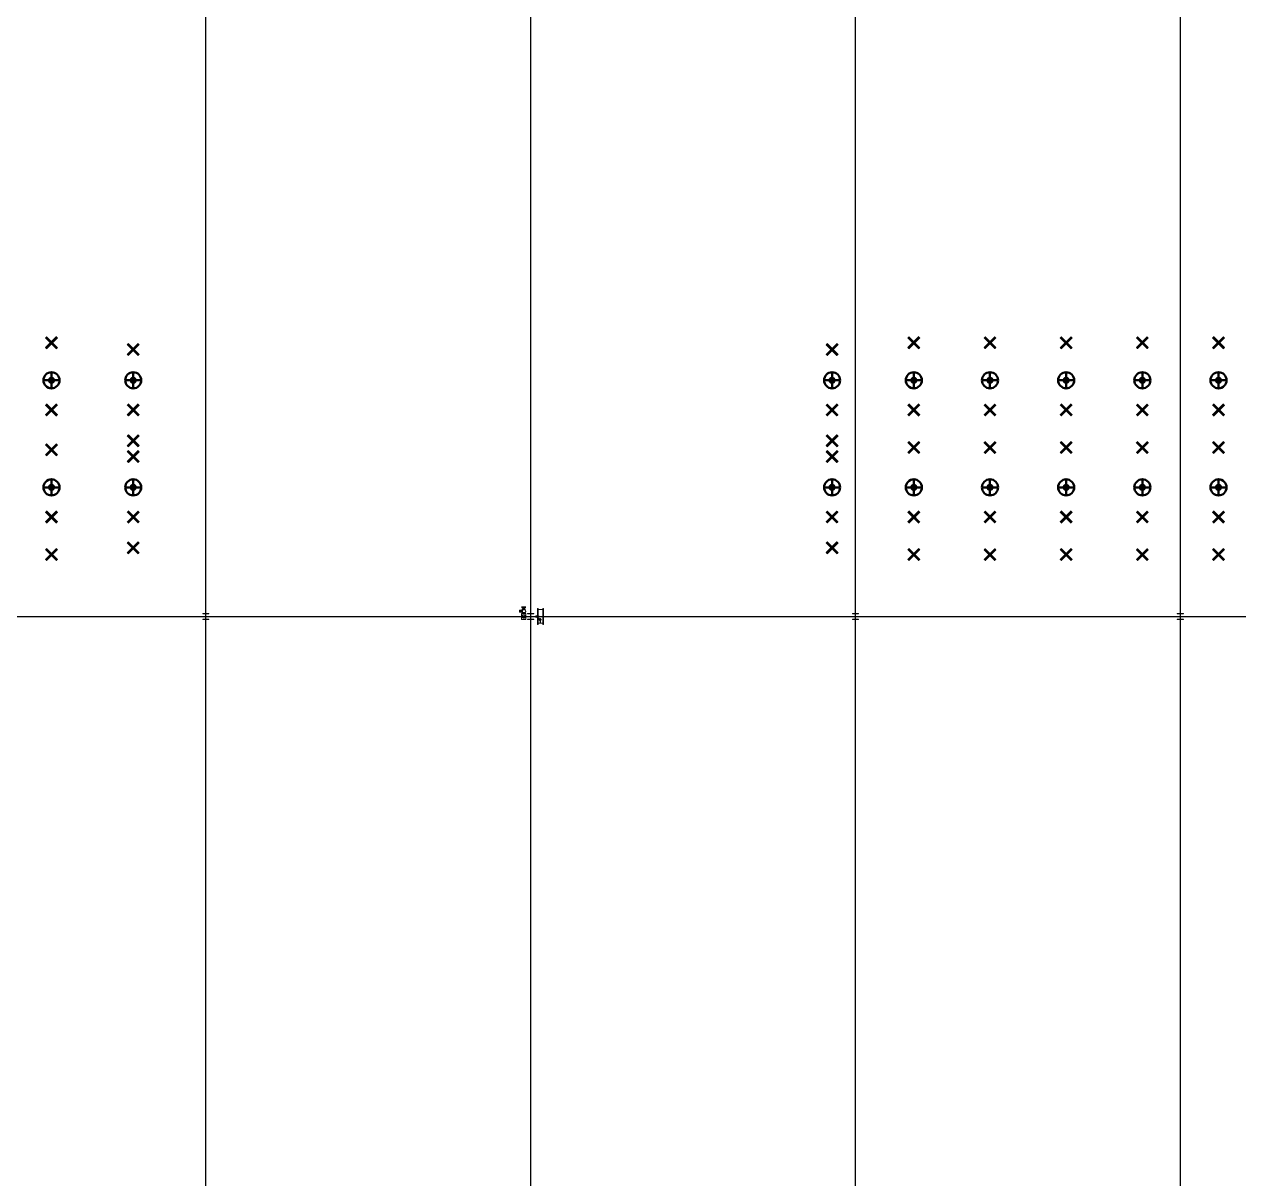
# Model space of a CAD drawing. Header units: millimetres. Extents: x -637480 to 299894, y -125373 to 39000.
# Drawn here: x 158883 to 200332, y -43187 to -3792 of the extents above; entities that cross this region are included whole.
import ezdxf

# ---------------------------------------------------------------- set-up
doc = ezdxf.new("R2010")
doc.units = ezdxf.units.MM
doc.linetypes.add('CENTER', pattern=[7, 4, -1, 1, -1])
doc.linetypes.add('Xref building Toll$0$Grid Line', pattern=[22.225, 12.7, -3.175, 3.175, -3.175])
for name, color, linetype, lineweight in [('AM_BOR', 4, 'Continuous', 25), ('Dims', 7, 'Continuous', 50), ('X-AXIS-CENT', 5, 'CENTER', 50), ('Xref building Toll$0$A-GENM', 13, 'Continuous', 9), ('Xref building Toll$0$P-SANR-FIXT', 6, 'Continuous', 9), ('Xref building Toll$0$S-COLS', 52, 'Continuous', 9)]:
    doc.layers.add(name, color=color, linetype=linetype, lineweight=lineweight)
doc.layers.add('FloorLevel', color=30, linetype='Continuous')
doc.layers.add('Xref building Toll$0$S-GRID', color=8, linetype='Continuous')

# ---------------------------------------------------------------- blocks, each defined once
blk = doc.blocks.new('Xref building Toll$0$Toll Grids')
at = {"layer": 'Xref building Toll$0$S-GRID', "linetype": 'Xref building Toll$0$Grid Line'}
for p, q in [((165079, -125373.3), (165079, 36031.5)), ((176166, -125373.3), (176166, 36031.5)), ((187253, -125373.3), (187253, 36031.5)), ((198340, -125373.3), (198340, 36031.5)), ((-9195.8, -24000), (280997.7, -24000))]:
    blk.add_line(p, q, dxfattribs=at)
blk = doc.blocks.new('Xref building Toll$0$UC-Universal Column-Column - C2_5-200UC60-1338436-MASTER GROUND FLOOR')
at = {"layer": 'Xref building Toll$0$S-COLS', "lineweight": 18}
for p, q in [((105, 102.5), (-105, 102.5)), ((-105, 102.5), (-105, 88.3)), ((-105, 88.3), (-16.05, 88.3)), ((-4.65, 76.9), (-4.65, -76.9)), ((4.65, -76.9), (4.65, 76.9)), ((16.05, 88.3), (105, 88.3)), ((105, 88.3), (105, 102.5)), ((-16.05, -88.3), (-105, -88.3)), ((-105, -88.3), (-105, -102.5)), ((-105, -102.5), (105, -102.5)), ((105, -88.3), (16.05, -88.3)), ((105, -102.5), (105, -88.3))]:
    blk.add_line(p, q, dxfattribs=at)
at = {"layer": 'Xref building Toll$0$S-COLS'}
for p, q in [((-105, 102.5), (-105, 102.5)), ((-105, 88.3), (-105, 88.3)), ((105, 102.5), (105, 102.5)), ((105, 88.3), (105, 88.3)), ((-105, -88.3), (-105, -88.3)), ((-105, -102.5), (-105, -102.5)), ((105, -88.3), (105, -88.3)), ((105, -102.5), (105, -102.5))]:
    blk.add_line(p, q, dxfattribs=at)
at = {"layer": 'Xref building Toll$0$S-COLS', "lineweight": 18}
for centre, start, end in [((-16.05, 76.9), 0, 90), ((16.05, 76.9), 90, 180), ((-16.05, -76.9), 270, 0), ((16.05, -76.9), 180, 270)]:
    blk.add_arc(centre, 11.4, start, end, dxfattribs=at)
blk = doc.blocks.new('Xref building Toll$0$HYD-SINGLE HEAD - Standard-1800782-MASTER GROUND FLOOR')
at = {"layer": 'Xref building Toll$0$A-GENM'}
for p, q in [((186, 12), (-14, 12)), ((-14, 12), (-14, -128)), ((-14, -128), (-14, 12)), ((186, 12), (186, -128)), ((186, -128), (186, 12)), ((231, 71), (231, 54)), ((236, 54), (236, -4)), ((296, -4), (296, 54)), ((301, 54), (301, 71)), ((390, 12), (390, -128)), ((400, 12), (400, 12)), ((400, 12), (400, 12)), ((410, -128), (410, 12)), ((-14, -128), (186, -128)), ((217, -8), (186, -8)), ((186, -108), (186, -8)), ((186, -8), (186, -108)), ((186, -108), (217, -108)), ((217, -8), (217, -58)), ((217, -58), (217, -8)), ((217, -58), (217, -108)), ((217, -108), (217, -58)), ((347, -8), (315, -8)), ((315, -58), (315, -8)), ((315, -8), (315, -58)), ((315, -108), (315, -58)), ((315, -58), (315, -108)), ((315, -108), (347, -108)), ((347, -108), (347, -8)), ((347, -8), (347, -108)), ((367, -28), (347, -28)), ((347, -88), (347, -28)), ((347, -28), (347, -88)), ((347, -88), (367, -88)), ((367, -88), (367, -28)), ((367, -28), (367, -88)), ((400, -48), (367, -48)), ((367, -68), (367, -48)), ((367, -48), (367, -68)), ((367, -68), (400, -68)), ((400, -48), (400, -68)), ((400, -68), (400, -48)), ((400, -128), (400, -128)), ((400, -128), (400, -128))]:
    blk.add_line(p, q, dxfattribs=at)
at = {"layer": 'Xref building Toll$0$A-GENM', "flags": 128}
for points in [[(217, -8), (282, 10), (315, -8)], [(390, -128), (390, -96), (390, -29), (390, 11), (390, 12)], [(390, 12), (390, -21), (390, -88), (390, -128), (390, -128)], [(410, 12), (410, -21), (410, -88), (410, -128), (410, -128)], [(410, -128), (410, -96), (410, -29), (410, 11), (410, 12)], [(315, -108), (251, -127), (217, -108)]]:
    blk.add_lwpolyline(points, dxfattribs=at)
at = {"layer": 'Xref building Toll$0$A-GENM'}
for centre, radius, start, end in [((86, -58), 60, 90, 270), ((86, -58), 60, 270, 90), ((86, -58), 50, 90, 270), ((86, -58), 50, 90, 270), ((86, -58), 50, 270, 90), ((86, -58), 50, 270, 90), ((400, -58), 10, 90, 270), ((400, -58), 10, 90, 270), ((400, -58), 10, 270, 90), ((400, -58), 10, 270, 90)]:
    blk.add_arc(centre, radius, start, end, dxfattribs=at)
for centre, major_axis, start_param, end_param in [((266, 71), (35, 0), 0, 3.141593), ((266, 54), (35, 0), 0, 3.141593), ((266, 71), (35, 0), 3.141593, 6.283185), ((266, 54), (35, 0), 3.141593, 6.283185), ((266, 54), (30, 0), 0, 3.141593), ((266, 54), (30, 0), 3.141593, 6.283185), ((266, -4), (30, 0), 0, 3.141593), ((266, -4), (30, 0), 3.141593, 6.283185)]:
    blk.add_ellipse(centre, major_axis=major_axis, ratio=0.5, start_param=start_param, end_param=end_param, dxfattribs=at)
for points in [[(86, 2), (83, 1), (79, 1), (74, 0), (71, -1), (69, -1), (67, -2), (64, -3), (61, -4), (58, -6), (56, -7), (53, -8), (51, -10), (46, -14), (42, -18), (37, -25), (33, -31), (31, -36), (29, -40), (28, -45), (27, -49), (27, -54), (26, -58), (27, -63), (27, -69), (29, -75), (31, -81), (32, -85), (34, -88), (37, -93), (42, -99), (46, -103), (50, -106), (52, -108), (54, -109), (56, -110), (58, -111), (61, -113), (64, -114), (67, -115), (69, -116), (71, -116), (74, -117), (79, -118), (83, -118), (86, -118)], [(86, -118), (90, -118), (94, -118), (99, -117), (102, -116), (104, -116), (106, -115), (109, -114), (112, -113), (115, -111), (117, -110), (119, -109), (122, -107), (126, -103), (131, -99), (136, -92), (140, -86), (142, -81), (144, -76), (145, -72), (146, -68), (146, -63), (146, -58), (146, -54), (146, -48), (144, -42), (142, -36), (141, -32), (139, -29), (136, -24), (131, -18), (126, -14), (123, -11), (121, -9), (119, -8), (117, -7), (115, -6), (112, -4), (109, -3), (106, -2), (104, -1), (102, -1), (99, 0), (94, 1), (90, 1), (86, 2)]]:
    blk.add_open_spline(points, degree=3, knots=[0, 0, 0, 0, 0.045455, 0.068182, 0.079545, 0.090909, 0.102273, 0.113636, 0.136364, 0.159091, 0.170455, 0.181818, 0.204545, 0.227273, 0.272727, 0.318182, 0.363636, 0.386364, 0.409091, 0.431818, 0.454545, 0.477273, 0.5, 0.522727, 0.545455, 0.590909, 0.613636, 0.636364, 0.659091, 0.681818, 0.727273, 0.772727, 0.795455, 0.806818, 0.818182, 0.829545, 0.840909, 0.863636, 0.886364, 0.897727, 0.909091, 0.920455, 0.931818, 0.954545, 1, 1, 1, 1], dxfattribs=at)
blk = doc.blocks.new('Xref building Toll$0$Fire_Hose_Reel_-_Non_Hosted_9381 - Fire_Hose_Reel_-_Non_Hosted_9381-1827019-MASTER GROUND FLOOR')
at = {"layer": 'Xref building Toll$0$P-SANR-FIXT'}
for p, q in [((269, 249), (-272, 249)), ((-272, 249), (-272, 224)), ((-272, 224), (-238, 224)), ((-238, 69), (-272, 69)), ((-272, 69), (-272, 44)), ((-272, 44), (269, 44)), ((-238, 224), (-238, 69)), ((-238, 224), (233, 224)), ((-238, 69), (233, 69)), ((-188, 69), (-188, 59)), ((-61, 69), (-188, 69)), ((-188, 69), (-61, 69)), ((-188, 59), (-188, 69)), ((-188, 69), (-188, 69)), ((-188, 59), (-61, 59)), ((-61, 59), (-188, 59)), ((-188, 59), (-188, 59)), ((-23, 67), (-186, 67)), ((-186, 67), (-186, 61)), ((-186, 61), (-186, 67)), ((-186, 67), (-23, 67)), ((-186, 67), (-186, 67)), ((-186, 61), (-26, 61)), ((-26, 61), (-186, 61)), ((-186, 61), (-186, 61)), ((-90, 250), (-90, 240)), ((-61, 59), (-61, 69)), ((-61, 69), (-61, 59)), ((-61, 69), (-61, 69)), ((-61, 59), (-61, 59)), ((-26, 61), (-10, 42)), ((-10, 42), (-26, 61)), ((-26, 61), (-26, 61)), ((-5, 46), (-23, 67)), ((-23, 67), (-5, 46)), ((-23, 67), (-23, 67)), ((0, 23), (-20, 12)), ((-20, 12), (0, 23)), ((-20, 12), (-20, -12)), ((-20, -12), (-20, 12)), ((-20, 12), (-20, 12)), ((-16, 40), (-16, 30)), ((0, 18), (-16, 9)), ((-16, 9), (0, 18)), ((0, 18), (-16, 9)), ((-16, 9), (0, 18)), ((-16, 9), (-16, -9)), ((-16, -9), (-16, 9)), ((-16, 9), (-16, 9)), ((-16, 9), (-16, -9)), ((-16, -9), (-16, 9)), ((-16, 9), (-16, 9)), ((128, 112), (-13, 20)), ((-12, 100), (-12, 27)), ((-11, 16), (131, 109)), ((30, 48), (-10, 48)), ((-10, 48), (-10, 48)), ((-10, 48), (40, 48)), ((-10, 42), (-10, 48)), ((-10, 42), (-10, 48)), ((-10, 42), (-5, 46)), ((-5, 46), (-10, 42)), ((-10, 42), (-10, 42)), ((40, 42), (-10, 42)), ((-10, 42), (-10, 42)), ((-10, 42), (30, 42)), ((-10, 40), (-10, 0)), ((-5, 46), (-5, 46)), ((0, 250), (0, 250)), ((0, 250), (0, 250)), ((0, 240), (0, 240)), ((0, 240), (0, 240)), ((0, 100), (0, 100)), ((0, 100), (0, 100)), ((0, 40), (0, 40)), ((0, 40), (0, 40)), ((0, 40), (0, 40)), ((0, 40), (0, 40)), ((0, 27), (0, 27)), ((0, 27), (0, 27)), ((20, 12), (0, 23)), ((0, 23), (20, 12)), ((0, 23), (0, 23)), ((16, 9), (0, 18)), ((0, 18), (16, 9)), ((0, 18), (0, 18)), ((16, 9), (0, 18)), ((0, 18), (16, 9)), ((0, 18), (0, 18)), ((0, 0), (0, 0)), ((0, 0), (0, 0)), ((10, 0), (10, 40)), ((13, 27), (13, 100)), ((16, 30), (16, 40)), ((16, -9), (16, 9)), ((16, 9), (16, -9)), ((16, 9), (16, 9)), ((16, -9), (16, 9)), ((16, 9), (16, -9)), ((16, 9), (16, 9)), ((33, 29), (18, -7)), ((20, -12), (20, 12)), ((20, 12), (20, -12)), ((20, 12), (20, 12)), ((22, -9), (36, 28)), ((40, 48), (30, 48)), ((30, 42), (30, 48)), ((30, 42), (40, 42)), ((33, 29), (36, 28)), ((36, 28), (33, 29)), ((79, 155), (38, 54)), ((38, 54), (42, 53)), ((42, 53), (38, 54)), ((40, 48), (40, 42)), ((42, 53), (82, 153)), ((42, 42), (42, 48)), ((114, 149), (79, 149)), ((79, 129), (114, 129)), ((127, 159), (85, 159)), ((85, 155), (127, 155)), ((122, 165), (87, 165)), ((87, 157), (87, 157)), ((87, 157), (87, 157)), ((87, 150), (122, 150)), ((90, 240), (90, 250)), ((185, 149), (114, 149)), ((114, 129), (185, 129)), ((122, 157), (122, 157)), ((122, 157), (122, 157)), ((124, 152), (124, 116)), ((130, 152), (130, 115)), ((132, 152), (132, 152)), ((132, 152), (132, 152)), ((132, 116), (132, 116)), ((132, 116), (132, 116)), ((134, 115), (134, 152)), ((139, 116), (139, 152)), ((233, 69), (233, 224)), ((233, 224), (269, 224)), ((269, 69), (233, 69)), ((269, 224), (269, 249)), ((269, 44), (269, 69)), ((-20, -12), (0, -23)), ((0, -23), (-20, -12)), ((-20, -12), (-20, -12)), ((-16, -9), (0, -18)), ((0, -18), (-16, -9)), ((-16, -9), (-16, -9)), ((-16, -9), (0, -18)), ((0, -18), (-16, -9)), ((-16, -9), (-16, -9)), ((0, -18), (16, -9)), ((16, -9), (0, -18)), ((0, -18), (16, -9)), ((16, -9), (0, -18)), ((0, -23), (20, -12)), ((20, -12), (0, -23)), ((0, -18), (0, -18)), ((0, -18), (0, -18)), ((0, -23), (0, -23)), ((16, -9), (16, -9)), ((16, -9), (16, -9)), ((20, -12), (20, -12))]:
    blk.add_line(p, q, dxfattribs=at)
at = {"layer": 'Xref building Toll$0$P-SANR-FIXT', "flags": 128}
for points in [[(-13, 20), (-23, 0), (-13, -20), (10, -21), (22, -9)], [(18, -7), (4, -19), (-14, -13), (-19, 5), (-11, 16)], [(-16, 30), (-16, 5), (-16, 0)], [(16, 0), (16, 14), (16, 30)], [(185, 149), (224, 149), (224, 149)], [(224, 129), (186, 129), (185, 129)]]:
    blk.add_lwpolyline(points, dxfattribs=at)
at = {"layer": 'Xref building Toll$0$P-SANR-FIXT'}
for centre, radius, start, end in [((0, 0), 20, 360, 180), ((0, 0), 20, 0, 180), ((0, 0), 20, 180, 360), ((0, 0), 16, 90, 270), ((0, 0), 12.5, 360, 180), ((0, 0), 12.5, 0, 180), ((0, 0), 12.5, 360, 180), ((0, 0), 12.5, 0, 180), ((0, 0), 12.5, 180, 360), ((0, 0), 12.5, 180, 360), ((0, 0), 12.5, 180, 360), ((0, 0), 12.5, 180, 360), ((0, 0), 16, 270, 90), ((224, 139), 10, 0, 180), ((224, 139), 10, 180, 360), ((0, 0), 20, 180, 360)]:
    blk.add_arc(centre, radius, start, end, dxfattribs=at)
for centre, start_param, end_param in [((79, 139), 4.712389, 7.853982), ((79, 139), 1.570796, 4.712389), ((114, 139), 4.712389, 7.853982), ((114, 139), 4.712389, 7.853982), ((114, 139), 1.570796, 4.712389), ((114, 139), 1.570796, 4.712389)]:
    blk.add_ellipse(centre, major_axis=(0, 10), ratio=0.935789, start_param=start_param, end_param=end_param, dxfattribs=at)
blk = doc.blocks.new('Xref building Toll')
blk.add_blockref('Xref building Toll$0$Toll Grids', (0, 0))
at = {"layer": 'Xref building Toll$0$A-GENM', "rotation": 89.99999999999962}
blk.add_blockref('Xref building Toll$0$HYD-SINGLE HEAD - Standard-1800782-MASTER GROUND FLOOR', (175870, -24086.5), dxfattribs=at)
at = {"layer": 'Xref building Toll$0$P-SANR-FIXT', "rotation": 269.9999999999999}
blk.add_blockref('Xref building Toll$0$Fire_Hose_Reel_-_Non_Hosted_9381 - Fire_Hose_Reel_-_Non_Hosted_9381-1827019-MASTER GROUND FLOOR', (176356, -24000), dxfattribs=at)
at = {"layer": 'Xref building Toll$0$S-COLS', "rotation": 180}
for p in [(165079, -24000), (176166, -24000), (187253, -24000), (198340, -24000)]:
    blk.add_blockref('Xref building Toll$0$UC-Universal Column-Column - C2_5-200UC60-1338436-MASTER GROUND FLOOR', p, dxfattribs=at)
blk = doc.blocks.new('TARGET')
at = {"layer": 'Dims', "lineweight": 50}
for p, q in [((-4.55, 0), (4.55, 0)), ((0, 4.55), (0, -4.55))]:
    blk.add_line(p, q, dxfattribs=at)
blk.add_circle((0, 0), 4.55, dxfattribs=at)
at = {"layer": 'X-AXIS-CENT', "const_width": 1.27}
blk.add_lwpolyline([(-1.4, 0, 1), (1.4, 0, 1)], format="xyb", close=True, dxfattribs=at)
blk = doc.blocks.new('floorlevel')
at = {"layer": 'AM_BOR', "color": 30}
for p, q in [((-160, 160), (160, -160)), ((160, 160), (-160, -160))]:
    blk.add_line(p, q, dxfattribs=at)
at = {"layer": 'FloorLevel', "const_width": 75}
for points in [[(-160, 160), (160, -160)], [(160, 160), (-160, -160)]]:
    blk.add_lwpolyline(points, dxfattribs=at)

msp = doc.modelspace()

# ---------------------------------------------------------------- block references
at = {"layer": 'AM_BOR'}
msp.add_blockref('Xref building Toll', (0, 0), dxfattribs=at)
at = {"layer": 'Dims', "lineweight": 50, "xscale": -60.21809171405865, "yscale": 60.21809171405865, "zscale": 60.21809171405865, "rotation": 180}
for p in [(159811, -15941), (162601, -15941), (186453, -15941), (189243, -15941), (191843, -15941), (194443, -15941), (197043, -15941), (199643, -15941), (159811, -19594), (162601, -19594), (186453, -19594), (189243, -19594), (191843, -19594), (194443, -19594), (197043, -19594), (199643, -19594)]:
    msp.add_blockref('TARGET', p, dxfattribs=at)
at = {"layer": 'FloorLevel', "xscale": -1.2, "yscale": 1.2, "zscale": 1.2, "rotation": 180}
for p in [(159811, -14658), (189243, -14658), (191843, -14658), (194443, -14658), (197043, -14658), (199643, -14658), (162601, -14891), (186453, -14891), (159811, -16953), (162601, -16953), (186453, -16953), (189243, -16953), (191843, -16953), (194443, -16953), (197043, -16953), (199643, -16953), (162601, -18003), (186453, -18003), (159811, -18311), (189243, -18236), (191843, -18236), (194443, -18236), (197043, -18236), (199643, -18236), (162601, -18544), (186453, -18544), (159811, -20606), (162601, -20606), (186453, -20606), (189243, -20606), (191843, -20606), (194443, -20606), (197043, -20606), (199643, -20606), (162601, -21656), (186453, -21656), (159811, -21889), (189243, -21889), (191843, -21889), (194443, -21889), (197043, -21889), (199643, -21889)]:
    msp.add_blockref('floorlevel', p, dxfattribs=at)

doc.saveas('drawing.dxf')
